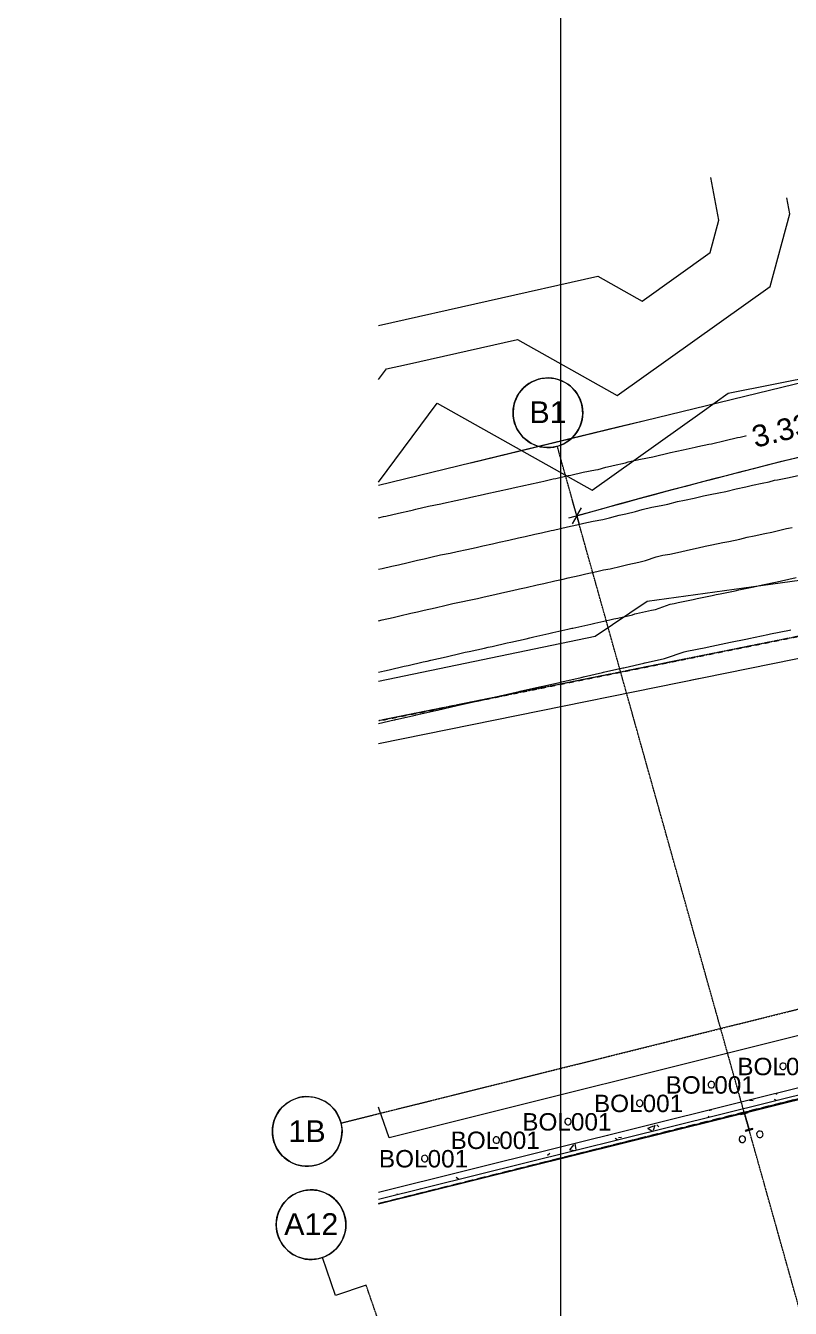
# Model space of a CAD drawing. Header units: millimetres. Extents: x -2612262 to -2065320, y 3717813 to 4283368.
# Drawn here: x -2360669 to -2343105, y 4027433 to 4056907 of the extents above; entities that cross this region are included whole.
import ezdxf

# ---------------------------------------------------------------- set-up
doc = ezdxf.new("R2010")
doc.units = ezdxf.units.MM
for name, pattern in [('AEC_Double Dash', [39, 15, -4, 6, -4, 6, -4]), ('Aligning Line', [3.2004, 1.6002, -1.6002]), ('BOUNDARY Tighter', [8, 4, -2, 0, -2]), ('Grid Line', [21, 12, -3, 3, -3]), ('Overhead', [4, 2.5, -1.5])]:
    doc.linetypes.add(name, pattern=pattern)
for name, color, linetype, lineweight in [('A-ANNO-DIMS', 211, 'Continuous', 5), ('A-ANNO-DIMS-200', 211, 'Continuous', 5), ('A-ANNO-KEYN', 231, 'Continuous', 5), ('A-DETL', 90, 'Continuous', 18), ('A-FLOR', 192, 'Continuous', 5), ('A-FLOR-OVHD', 1, 'Overhead', 13), ('A-WALL', 113, 'Continuous', 5), ('A-WALL-FNSH', 113, 'Continuous', 13), ('A-WALL-PATT', 111, 'Continuous', 13), ('C-PROP-LINE', 91, 'AEC_Double Dash', 13), ('C-TOPO', 7, 'Continuous', 5), ('C-TOPO-MAJR', 7, 'Continuous', 20), ('C-TOPO-MINR', 7, 'Continuous', 5), ('G-ANNO-REFR', 1, 'Aligning Line', 5), ('P-SANR-FIXT', 6, 'Continuous', 5), ('Q-SPCQ', 91, 'Continuous', 5), ('S-BEAM', 12, 'Continuous', 5), ('S-GRID', 1, 'Continuous', 5), ('S-GRID-IDEN', 1, 'Continuous', 5)]:
    doc.layers.add(name, color=color, linetype=linetype, lineweight=lineweight)
doc.styles.add('Arial', font='arial.ttf', dxfattribs={"height": 500})
doc.styles.add('Arial_2', font='arial.ttf', dxfattribs={"height": 400})
doc.dimstyles.new('2_5-Diagonal-_deg_-Decimal_O', dxfattribs={"dimscale": 304.8, "dimtxt": 510.1297, "dimasz": 0.984252, "dimexe": 0.656168, "dimexo": 0.0625, "dimgap": 0.984252, "dimtad": 1, "dimdec": 0, "dimzin": 0, "dimdsep": 46, "dimtxsty": 'Arial', "dimblk1": 'OBLIQUE', "dimblk2": 'OBLIQUE', "dimsah": 1, "dimcen": 0.09, "dimdle": 0.656168, "dimazin": 0, "dimtfac": 1, "dimtdec": 4, "dimtix": 1, "dimtmove": 0, "dimatfit": 3, "dimfxl": 3.28084, "dimfxlon": 1, "dimtvp": 1, "dimtfill": 1, "dimtolj": 1, "dimtzin": 0, "dimlwd": 15, "dimlwe": 15, "dimarcsym": 2})
picture_1 = doc.add_image_def('image1.jpg', size_in_pixel=(6528, 5638))

# ---------------------------------------------------------------- blocks, each defined once
blk = doc.blocks.new('Structural Framing 15 - Structural Framing 1-952687-GA - Part B')
at = {"layer": 'S-BEAM', "lineweight": 13}
for p, q in [((-2344074, 4031945), (-2344246, 4031897)), ((-2344246, 4031897), (-2344242, 4031885)), ((-2344242, 4031885), (-2344171, 4031905)), ((-2344157, 4031897), (-2344061, 4031553)), ((-2344053, 4031555), (-2344150, 4031899)), ((-2344142, 4031913), (-2344071, 4031933)), ((-2344071, 4031933), (-2344074, 4031945)), ((-2344069, 4031539), (-2344139, 4031519)), ((-2344139, 4031519), (-2344136, 4031506)), ((-2344136, 4031506), (-2343965, 4031554)), ((-2343968, 4031567), (-2344039, 4031547)), ((-2343965, 4031554), (-2343968, 4031567))]:
    blk.add_line(p, q, dxfattribs=at)
for centre, start, end in [((-2344168, 4031894), 15.6674, 105.6674), ((-2344139, 4031902), 105.6674, 195.6674), ((-2344072, 4031550), 285.6674, 15.6674), ((-2344042, 4031558), 195.6674, 285.6674)]:
    blk.add_arc(centre, 11.4, start, end, dxfattribs=at)
blk = doc.blocks.new('Downpipe - Straight - 01 - 150D-1306548-GA - Part B')
at = {"layer": 'P-SANR-FIXT'}
for start, end in [(0, 180), (360, 180), (180, 0), (180, 360)]:
    blk.add_arc((-40, 100), 75, start, end, dxfattribs=at)
blk = doc.blocks.new('Downpipe - Straight - 01 - 150D-1468595-GA - Part B')
at = {"layer": 'P-SANR-FIXT'}
for start, end in [(360, 180), (0, 180), (180, 360), (180, 0)]:
    blk.add_arc((-40, -100), 75, start, end, dxfattribs=at)
blk = doc.blocks.new('Bollard_Typical - 150mm Diameter - BOL001 _fixed_-1895789-GA - Part B')
at = {"layer": 'Q-SPCQ'}
for start, end in [(360, 180), (180, 0)]:
    blk.add_arc((1.2, -75), 75, start, end, dxfattribs=at)
blk = doc.blocks.new('Bollard_Typical - 150mm Diameter - BOL001 _fixed_-V39-GA - Part B')
at = {"layer": 'Q-SPCQ'}
for start, end in [(360, 180), (180, 0)]:
    blk.add_arc((1.2, -75), 75, start, end, dxfattribs=at)
blk = doc.blocks.new('Family - ___-240017-GA - Part B')
at = {"layer": 'C-PROP-LINE', "color": 20}
blk.add_line((-2260611, 4059444), (-2348376, 4041776), dxfattribs=at)
at = {"layer": 'C-PROP-LINE', "color": 21}
blk.add_line((-2348376, 4041776), (-2352563, 4040933), dxfattribs=at)
blk = doc.blocks.new('Grid - A1-203820-GA - Part B')
at = {"layer": 'S-GRID-IDEN'}
blk.add_circle((0, 0), 4, dxfattribs=at)
for start, end in [(360, 180), (180, 360)]:
    blk.add_arc((0, 0), 4, start, end, dxfattribs=at)
blk = doc.blocks.new('DIMBLOCK2-GA - Part B')
at = {"layer": 'A-ANNO-DIMS-200', "lineweight": 15}
for p, q in [((-2337980, 4048142), (-2338057, 4048493)), ((-2337980, 4048142), (-2337866, 4048320)), ((-2337980, 4048142), (-2338095, 4047963)), ((-2337980, 4048142), (-2337980, 4048142)), ((-2337980, 4048142), (-2337938, 4047946)), ((-2348008, 4045641), (-2348105, 4045988)), ((-2348008, 4045641), (-2348112, 4045457)), ((-2348008, 4045641), (-2347904, 4045826)), ((-2348008, 4045641), (-2347954, 4045449))]:
    blk.add_line(p, q, dxfattribs=at)
for start, end in [(102.26992, 105.7319), (102.33441, 105.66741)]:
    blk.add_arc((-2300024, 3874558), 177685, start, end, dxfattribs=at)
at = {"layer": 'A-ANNO-DIMS-200', "color": 0, "lineweight": 15, "insert": (-2344034, 4047688), "char_height": 500, "width": 1958.9, "attachment_point": 1, "rotation": 14.0009, "line_spacing_factor": 0.941778, "style": 'Arial', "bg_fill": 3, "box_fill_scale": 1.25, "bg_fill_color": 256, "bg_fill_true_color": 13158600, "bg_fill_transparency": 0}
blk.add_mtext('3.33°', dxfattribs=at)
blk = doc.blocks.new('_Oblique')
at = {"color": 0, "linetype": 'ByBlock', "lineweight": -2}
blk.add_line((-0.5, -0.5), (0.5, 0.5), dxfattribs=at)

msp = doc.modelspace()

# ---------------------------------------------------------------- hatches: boundary and pattern name
at = {"layer": 'A-WALL-PATT', "lineweight": 5}
h = msp.add_hatch(dxfattribs=at)
h.set_pattern_fill('FP_2', color=256, style=0, pattern_type=2)
h.set_pattern_definition([(50, (0, 0), (1457.47236, -127.5124), [152.4, -1676.4]), (355, (0, 0), (-281.9423, 1528.4541), [121.92, -1341.12]), (100.451, (121.5, -10.6), (1175.54118, 1400.9327), [129.52, -1424.721]), (46.184, (0, 406.4), (2168.6325, -336.3419), [228.6, -2514.6]), (96.636, (180.7, 378.4), (1899.2207, 1979.4208), [194.28, -2137.081]), (351.184, (0, 406.4), (1899.2401, 1979.4025), [182.88, -2011.68]), (21, (203.2, 304.8), (1212.9148, -818.1215), [152.4, -1676.4]), (326, (203.2, 304.8), (494.41695, 1473.50445), [121.92, -1341.12]), (71.451, (304.3, 236.6), (1707.33713, 655.36968), [129.52, -1424.721]), (37.5, (0, 0), (24.709387, 676.44024), [67.056, -1257.808, 67.056, -1294.384, -1346.2]), (37.5, (0, 0), (24.709387, 676.44024), [-2686.304, 67.056, -1279.144]), (7.5, (0, 0), (534.55775, 801.44425), [67.056, -709.168, 67.056, -1227.328, -513.08]), (7.5, (0, 0), (534.55775, 801.44425), [-2070.608, 67.056, -446.024]), (327.5, (-453.14, 0), (1084.727506, -45.831226), [67.056, -440.944, 67.056, -1517.904, -2103.12]), (327.5, (-453.14, 0), (1084.727506, -45.831226), [-2092.96, 67.056, -2036.064]), (317.5, (-656.3, 0), (1185.03465, 203.41354), [67.056, -593.344, 67.056, -985.52, -1493.52]), (317.5, (-656.3, 0), (1185.03465, 203.41354), [-1712.976, 67.056, -1426.464])])
h.paths.add_polyline_path([(-2352562.9, 4029938.2), (-2337261.4, 4033751.7), (-2337297.7, 4033897.3), (-2352562.9, 4030092.8), (-2352562.9, 4029944.6)])
h.paths.add_polyline_path([(-2335450.8, 4034203), (-2333112.3, 4034785.8), (-2333148.6, 4034931.3), (-2335487, 4034348.3), (-2335461.9, 4034247.5)])
h.paths.add_polyline_path([(-2330201.4, 4035511.3), (-2325695.1, 4036634.3), (-2325718.6, 4036783), (-2330237.6, 4035656.8)])
h = msp.add_hatch(dxfattribs=at)
h.set_pattern_fill('FP_1', color=256, style=0, pattern_type=2)
h.set_pattern_definition([(0, (0, 0), (812.8, 203.2), [67.056, -542.544, 67.056, -542.544, -3251.2]), (0, (0, 0), (812.8, 203.2), [-1219.2, 67.056, -1152.144, 67.056, -542.544, -1422.4]), (0, (0, 0), (812.8, 203.2), [-3048, 67.056, -339.344, 67.056, -948.944]), (120, (304.8, 101.6), (-582.376362, 602.305448), [67.056, -542.544, 67.056, -542.544, -3251.2]), (120, (304.8, 101.6), (-582.376362, 602.305448), [-1219.2, 67.056, -1152.144, 67.056, -542.544, -1422.4]), (120, (304.8, 101.6), (-582.376362, 602.305448), [-3048, 67.056, -339.344, 67.056, -948.944]), (240, (406.4, 508), (-230.423638, -805.505448), [67.056, -542.544, 67.056, -542.544, -3251.2]), (240, (406.4, 508), (-230.423638, -805.505448), [-1219.2, 67.056, -1152.144, 67.056, -542.544, -1422.4]), (240, (406.4, 508), (-230.423638, -805.505448), [-3048, 67.056, -339.344, 67.056, -948.944])])
h.paths.add_polyline_path([(-2352562.9, 4029831), (-2337236.3, 4033651), (-2337239.2, 4033662.4), (-2339793.5, 4033025.8), (-2352562.9, 4029843.4), (-2352562.9, 4029831.5)])
h.paths.add_polyline_path([(-2335425.6, 4034102.1), (-2333087.2, 4034684.9), (-2333090.1, 4034696.5), (-2335428.5, 4034113.7), (-2335426, 4034103.5)])
h.paths.add_polyline_path([(-2330176.2, 4035410.3), (-2325948.5, 4036464), (-2325950.4, 4036475.9), (-2330179.1, 4035422), (-2330177.1, 4035414)])

# ---------------------------------------------------------------- linework, layer by layer
at = {"layer": 'A-DETL', "lineweight": 15}
msp.add_line((-2348375.7, 4005272.3), (-2348375.7, 4063727.3), dxfattribs=at)
at = {"layer": 'A-DETL', "linetype": 'BOUNDARY Tighter', "lineweight": 25}
msp.add_line((-2260610.9, 4059443.9), (-2352562.9, 4040932.7), dxfattribs=at)
at = {"layer": 'A-FLOR'}
for p, q in [((-2352562.9, 4040410), (-2277851.4, 4055610.2)), ((-2327267, 4037609.6), (-2352320.1, 4031348.7)), ((-2352540.3, 4031988.2), (-2352562.9, 4032053.8)), ((-2352494.7, 4031855.7), (-2352540.3, 4031988.2)), ((-2352320.1, 4031348.7), (-2352494.7, 4031855.7))]:
    msp.add_line(p, q, dxfattribs=at)
at = {"layer": 'A-FLOR-OVHD'}
msp.add_line((-2352562.9, 4029845), (-2325683.7, 4036562.3), dxfattribs=at)
msp.add_line((-2352562.9, 4029845), (-2325683.7, 4036562.3), dxfattribs=at)
at = {"layer": 'A-WALL', "color": 250, "lineweight": 13}
for p, q in [((-2337297.7, 4033897.3), (-2352562.9, 4030092.8)), ((-2352562.9, 4029938.2), (-2337261.4, 4033751.7))]:
    msp.add_line(p, q, dxfattribs=at)
at = {"layer": 'A-WALL'}
msp.add_line((-2352562.9, 4029843.4), (-2337239.2, 4033662.4), dxfattribs=at)
at = {"layer": 'A-WALL-FNSH', "color": 7, "lineweight": 5}
msp.add_line((-2352562.9, 4029831), (-2337236.3, 4033650.8), dxfattribs=at)
at = {"layer": 'C-TOPO'}
for p, q in [((-2350439.9, 4046863.2), (-2328587.6, 4052188.8)), ((-2352562.9, 4046345.8), (-2347063.8, 4047686)), ((-2347063.8, 4047686), (-2346419.1, 4047843.1)), ((-2345398.1, 4041867.7), (-2345366.8, 4041874.1)), ((-2345366.8, 4041874.1), (-2345215.8, 4041904.8))]:
    msp.add_line(p, q, dxfattribs=at)
at = {"layer": 'C-TOPO-MAJR', "color": 8, "lineweight": 15}
for p, q in [((-2344745.9, 4052434.1), (-2344931.3, 4053417)), ((-2344945.1, 4051693.1), (-2344745.9, 4052434.1)), ((-2346508.1, 4050578.8), (-2344945.1, 4051693.1)), ((-2347524.3, 4051151.1), (-2346508.1, 4050578.8)), ((-2343401.1, 4046471.8), (-2343286.5, 4046497.5)), ((-2343286.5, 4046497.5), (-2343128.9, 4046526.9)), ((-2343128.9, 4046526.9), (-2342822.1, 4046595.8)), ((-2344745.5, 4046171.5), (-2344589.7, 4046204)), ((-2344589.7, 4046204), (-2344345.9, 4046263.7)), ((-2344345.9, 4046263.7), (-2344127.1, 4046312.7)), ((-2344127.1, 4046312.7), (-2343970.6, 4046344.6)), ((-2343970.6, 4046344.6), (-2343750.9, 4046393.7)), ((-2343750.9, 4046393.7), (-2343593.9, 4046428.5)), ((-2343593.9, 4046428.5), (-2343467.3, 4046460.5)), ((-2343467.3, 4046460.5), (-2343401.1, 4046471.8)), ((-2346069.4, 4045883.4), (-2345914.6, 4045915)), ((-2345914.6, 4045915), (-2345693.5, 4045971.9)), ((-2345693.5, 4045971.9), (-2345538.4, 4046003.5)), ((-2345538.4, 4046003.5), (-2345314.8, 4046052.8)), ((-2345314.8, 4046052.8), (-2345098.2, 4046101.7)), ((-2345098.2, 4046101.7), (-2344942.6, 4046132.7)), ((-2344942.6, 4046132.7), (-2344745.5, 4046171.5)), ((-2347411.9, 4045562.6), (-2347257.9, 4045598)), ((-2347257.9, 4045598), (-2347120.9, 4045637.1)), ((-2347120.9, 4045637.1), (-2347037.8, 4045655.6)), ((-2347037.8, 4045655.6), (-2346881, 4045691)), ((-2346881, 4045691), (-2346660.6, 4045740.1)), ((-2346660.6, 4045740.1), (-2346510.6, 4045792.5)), ((-2346510.6, 4045792.5), (-2346289.1, 4045842)), ((-2346289.1, 4045842), (-2346069.4, 4045883.4)), ((-2348381.7, 4045353.3), (-2348225.2, 4045388.9)), ((-2348225.2, 4045388.9), (-2348006.1, 4045437.8)), ((-2348006.1, 4045437.8), (-2347850.1, 4045473.3)), ((-2347850.1, 4045473.3), (-2347630.5, 4045522.3)), ((-2347630.5, 4045522.3), (-2347411.9, 4045562.6))]:
    msp.add_line(p, q, dxfattribs=at)
at = {"layer": 'C-TOPO-MAJR', "color": 9, "lineweight": 15}
for p, q in [((-2352562.9, 4050019.5), (-2347524.3, 4051151.1)), ((-2348819.5, 4045255.6), (-2348600.5, 4045304.5)), ((-2348600.5, 4045304.5), (-2348546.1, 4045316.6)), ((-2348546.1, 4045316.6), (-2348381.7, 4045353.3)), ((-2350166, 4044954.3), (-2349945.9, 4045002.7)), ((-2349945.9, 4045002.7), (-2349789.9, 4045038.2)), ((-2349789.9, 4045038.2), (-2349570.4, 4045086.7)), ((-2349570.4, 4045086.7), (-2349351.6, 4045135.5)), ((-2349351.6, 4045135.5), (-2349194.9, 4045171.1)), ((-2349194.9, 4045171.1), (-2348976, 4045220)), ((-2348976, 4045220), (-2348819.5, 4045255.6)), ((-2351359.5, 4044690.9), (-2351137.1, 4044745.8)), ((-2351137.1, 4044745.8), (-2350916.1, 4044787.2)), ((-2350916.1, 4044787.2), (-2350759.2, 4044822.4)), ((-2350759.2, 4044822.4), (-2350538.3, 4044870.3)), ((-2350538.3, 4044870.3), (-2350319.4, 4044918.7)), ((-2350319.4, 4044918.7), (-2350166, 4044954.3)), ((-2352562.9, 4044416.1), (-2352481.2, 4044434.8)), ((-2352481.2, 4044434.8), (-2352261, 4044485.8)), ((-2352261, 4044485.8), (-2352106.9, 4044520.9)), ((-2352106.9, 4044520.9), (-2351886.3, 4044571)), ((-2351886.3, 4044571), (-2351665.3, 4044621.2)), ((-2351665.3, 4044621.2), (-2351512.1, 4044656.1)), ((-2351512.1, 4044656.1), (-2351359.5, 4044690.9))]:
    msp.add_line(p, q, dxfattribs=at)
at = {"layer": 'C-TOPO-MINR', "color": 253}
for p, q in [((-2343117.7, 4052579.5), (-2343187.2, 4052948.1)), ((-2343565.9, 4050912.1), (-2343117.7, 4052579.5)), ((-2347082.6, 4048405.1), (-2343565.9, 4050912.1)), ((-2349369, 4049692.6), (-2347082.6, 4048405.1)), ((-2344531.2, 4048459.8), (-2341816.6, 4049000.8)), ((-2345127.1, 4048035), (-2344531.2, 4048459.8)), ((-2343445.5, 4047631.7), (-2343051.3, 4047720.3)), ((-2344911.6, 4047300.7), (-2344598.3, 4047377.4)), ((-2344598.3, 4047377.4), (-2344317.1, 4047440.3)), ((-2344317.1, 4047440.3), (-2344253.1, 4047453.3)), ((-2344253.1, 4047453.3), (-2343970.7, 4047516.5)), ((-2343970.7, 4047516.5), (-2343906.1, 4047530.8)), ((-2343906.1, 4047530.8), (-2343743.4, 4047572)), ((-2343743.4, 4047572), (-2343658.3, 4047586.5)), ((-2343658.3, 4047586.5), (-2343511, 4047619.5)), ((-2343511, 4047619.5), (-2343445.5, 4047631.7)), ((-2346203, 4047013), (-2345918.9, 4047086.2)), ((-2345918.9, 4047086.2), (-2345856.7, 4047098.8)), ((-2345856.7, 4047098.8), (-2345569.2, 4047162.2)), ((-2345569.2, 4047162.2), (-2345291, 4047225.1)), ((-2345291, 4047225.1), (-2345228.1, 4047237.6)), ((-2345228.1, 4047237.6), (-2344974.8, 4047287.5)), ((-2344974.8, 4047287.5), (-2344911.6, 4047300.7)), ((-2347344.9, 4046761.5), (-2347237.7, 4046785.4)), ((-2347237.7, 4046785.4), (-2347175.7, 4046799.4)), ((-2347175.7, 4046799.4), (-2346891.4, 4046862.8)), ((-2346891.4, 4046862.8), (-2346831.9, 4046883.6)), ((-2346831.9, 4046883.6), (-2346547.2, 4046947.1)), ((-2346547.2, 4046947.1), (-2346264.9, 4047000.4)), ((-2346264.9, 4047000.4), (-2346203, 4047013)), ((-2348493.7, 4046504.5), (-2348210.5, 4046567.7)), ((-2348210.5, 4046567.7), (-2348148.7, 4046581.8)), ((-2348148.7, 4046581.8), (-2347865.1, 4046645)), ((-2347865.1, 4046645), (-2347582.6, 4046697.1)), ((-2347582.6, 4046697.1), (-2347521.7, 4046711.1)), ((-2347521.7, 4046711.1), (-2347344.9, 4046761.5)), ((-2343531, 4045270.9), (-2343281.8, 4045326.1)), ((-2343281.8, 4045326.1), (-2343191.3, 4045349.1)), ((-2343191.3, 4045349.1), (-2343143.9, 4045357.1)), ((-2343143.9, 4045357.1), (-2343062, 4045375.5)), ((-2344905.5, 4044978.4), (-2344657.2, 4045027.8)), ((-2344657.2, 4045027.8), (-2344516.3, 4045055.6)), ((-2344516.3, 4045055.6), (-2344267.8, 4045107.4)), ((-2344267.8, 4045107.4), (-2344093.5, 4045150.1)), ((-2344093.5, 4045150.1), (-2343937.1, 4045185.1)), ((-2343937.1, 4045185.1), (-2343688.1, 4045235.8)), ((-2343688.1, 4045235.8), (-2343531, 4045270.9)), ((-2346189.3, 4044701.5), (-2346031, 4044736.8)), ((-2346031, 4044736.8), (-2345873.9, 4044766.4)), ((-2345873.9, 4044766.4), (-2345626.1, 4044816.9)), ((-2345626.1, 4044816.9), (-2345468.1, 4044857.6)), ((-2345468.1, 4044857.6), (-2345220.2, 4044908.2)), ((-2345220.2, 4044908.2), (-2345060.3, 4044943.4)), ((-2345060.3, 4044943.4), (-2344905.5, 4044978.4)), ((-2347396, 4044399.6), (-2347241.1, 4044428.1)), ((-2347241.1, 4044428.1), (-2346994, 4044485)), ((-2346994, 4044485), (-2346896.9, 4044512.7)), ((-2346896.9, 4044512.7), (-2346838, 4044525.8)), ((-2346838, 4044525.8), (-2346586.3, 4044582.6)), ((-2346586.3, 4044582.6), (-2346429.8, 4044617.5)), ((-2346429.8, 4044617.5), (-2346189.3, 4044701.5)), ((-2348362.1, 4044181.7), (-2348323.7, 4044190.3)), ((-2348323.7, 4044190.3), (-2348207.5, 4044216.2)), ((-2348207.5, 4044216.2), (-2347956.7, 4044273.3)), ((-2347956.7, 4044273.3), (-2347801.6, 4044307.9)), ((-2347801.6, 4044307.9), (-2347551.5, 4044364.9)), ((-2347551.5, 4044364.9), (-2347396, 4044399.6)), ((-2343747.1, 4044057.4), (-2343405.6, 4044127)), ((-2343405.6, 4044127), (-2343311.2, 4044148.2)), ((-2343311.2, 4044148.2), (-2342969.6, 4044223.8)), ((-2344901.9, 4043812.8), (-2344805.8, 4043834)), ((-2344805.8, 4043834), (-2344712.7, 4043855)), ((-2344712.7, 4043855), (-2344371.7, 4043922.9)), ((-2344371.7, 4043922.9), (-2344287, 4043939.6)), ((-2344287, 4043939.6), (-2343945.9, 4044010.8)), ((-2343945.9, 4044010.8), (-2343841.1, 4044036.4)), ((-2343841.1, 4044036.4), (-2343747.1, 4044057.4)), ((-2346199, 4043494.8), (-2345868, 4043610.4)), ((-2345868, 4043610.4), (-2345772.8, 4043631.7)), ((-2345772.8, 4043631.7), (-2345678.4, 4043649.5)), ((-2345678.4, 4043649.5), (-2345337.7, 4043718.9)), ((-2345337.7, 4043718.9), (-2345242.7, 4043743.4)), ((-2345242.7, 4043743.4), (-2344901.9, 4043812.8)), ((-2347597.2, 4043178), (-2347252.9, 4043256.4)), ((-2347252.9, 4043256.4), (-2347161.4, 4043276.9)), ((-2347161.4, 4043276.9), (-2347070.3, 4043293.7)), ((-2347070.3, 4043293.7), (-2346730.2, 4043371.9)), ((-2346730.2, 4043371.9), (-2346672.8, 4043388.3)), ((-2346672.8, 4043388.3), (-2346638.1, 4043396)), ((-2346638.1, 4043396), (-2346291.6, 4043474.1)), ((-2346291.6, 4043474.1), (-2346199, 4043494.8)), ((-2348214.3, 4043038.7), (-2348123.8, 4043058.9)), ((-2348123.8, 4043058.9), (-2348101.3, 4043063.9)), ((-2348101.3, 4043063.9), (-2348033.3, 4043079.1)), ((-2348033.3, 4043079.1), (-2347688.1, 4043157.7)), ((-2347688.1, 4043157.7), (-2347597.2, 4043178)), ((-2343557.1, 4042929.8), (-2343123.2, 4043018.3)), ((-2343123.2, 4043018.3), (-2343091.4, 4043025.4)), ((-2345017.3, 4042629.1), (-2344583.7, 4042717.5)), ((-2344583.7, 4042717.5), (-2344551.3, 4042724.6)), ((-2344551.3, 4042724.6), (-2344520, 4042731.7)), ((-2344520, 4042731.7), (-2344086.2, 4042818)), ((-2344086.2, 4042818), (-2344057.7, 4042823.6)), ((-2344057.7, 4042823.6), (-2343623.9, 4042914.1)), ((-2343623.9, 4042914.1), (-2343588.7, 4042922.8)), ((-2343588.7, 4042922.8), (-2343557.1, 4042929.8)), ((-2346438.2, 4042266.2), (-2345996.9, 4042365.7)), ((-2345996.9, 4042365.7), (-2345968.2, 4042372.1)), ((-2345968.2, 4042372.1), (-2345546.8, 4042519.4)), ((-2345546.8, 4042519.4), (-2345514.7, 4042526.5)), ((-2345514.7, 4042526.5), (-2345482.9, 4042532.5)), ((-2345482.9, 4042532.5), (-2345049.3, 4042620.9)), ((-2345049.3, 4042620.9), (-2345017.3, 4042629.1)), ((-2347392.7, 4042048.1), (-2346954.4, 4042148)), ((-2346954.4, 4042148), (-2346926.9, 4042154.1)), ((-2346926.9, 4042154.1), (-2346899.5, 4042159.2)), ((-2346899.5, 4042159.2), (-2346466.3, 4042258.9)), ((-2346466.3, 4042258.9), (-2346448.8, 4042263.9)), ((-2346448.8, 4042263.9), (-2346438.2, 4042266.2)), ((-2348375.7, 4041824.7), (-2348351.7, 4041830)), ((-2348351.7, 4041830), (-2347911.7, 4041930.3)), ((-2347911.7, 4041930.3), (-2347885.4, 4041936.2)), ((-2347885.4, 4041936.2), (-2347878.9, 4041937.6)), ((-2347878.9, 4041937.6), (-2347859.1, 4041942)), ((-2347859.1, 4041942), (-2347419.6, 4042042.1)), ((-2347419.6, 4042042.1), (-2347392.7, 4042048.1))]:
    msp.add_line(p, q, dxfattribs=at)
at = {"layer": 'C-TOPO-MINR', "color": 254}
for p, q in [((-2351918.4, 4049120.1), (-2349369, 4049692.6)), ((-2352562.9, 4048778), (-2352381.9, 4049021.3)), ((-2352381.9, 4049021.3), (-2351918.4, 4049120.1)), ((-2352562.9, 4046420.5), (-2351213.8, 4048234.1)), ((-2351213.8, 4048234.1), (-2347657.2, 4046231.3)), ((-2347657.2, 4046231.3), (-2345128.2, 4048034.2)), ((-2348768.5, 4046442.9), (-2348555.9, 4046490.3)), ((-2348555.9, 4046490.3), (-2348493.7, 4046504.5)), ((-2350096.8, 4046146.8), (-2349812.6, 4046209.5)), ((-2349812.6, 4046209.5), (-2349529.3, 4046272.7)), ((-2349529.3, 4046272.7), (-2349467.4, 4046286.8)), ((-2349467.4, 4046286.8), (-2349184.1, 4046350)), ((-2349184.1, 4046350), (-2349122.1, 4046364.1)), ((-2349122.1, 4046364.1), (-2348838.8, 4046427.3)), ((-2348838.8, 4046427.3), (-2348768.5, 4046442.9)), ((-2351418.4, 4045864.5), (-2351131.7, 4045918.2)), ((-2351131.7, 4045918.2), (-2351072.5, 4045931.5)), ((-2351072.5, 4045931.5), (-2350786.1, 4045993.7)), ((-2350786.1, 4045993.7), (-2350502.2, 4046056.4)), ((-2350502.2, 4046056.4), (-2350442.9, 4046070.2)), ((-2350442.9, 4046070.2), (-2350157.7, 4046132.9)), ((-2350157.7, 4046132.9), (-2350096.8, 4046146.8)), ((-2352562.9, 4045598.2), (-2352449.2, 4045624.6)), ((-2352449.2, 4045624.6), (-2352392.4, 4045637.5)), ((-2352392.4, 4045637.5), (-2352105.7, 4045702.6)), ((-2352105.7, 4045702.6), (-2351818.5, 4045767.9)), ((-2351818.5, 4045767.9), (-2351762.7, 4045780.6)), ((-2351762.7, 4045780.6), (-2351707, 4045793.3)), ((-2351707, 4045793.3), (-2351418.4, 4045864.5)), ((-2348767.9, 4044090), (-2348516.9, 4044147.2)), ((-2348516.9, 4044147.2), (-2348362.1, 4044181.7)), ((-2343731.1, 4044050.2), (-2342441, 4044232)), ((-2350136.6, 4043781), (-2349889.1, 4043838.4)), ((-2349889.1, 4043838.4), (-2349734.2, 4043872.4)), ((-2349734.2, 4043872.4), (-2349482.9, 4043929.7)), ((-2349482.9, 4043929.7), (-2349328.2, 4043963.8)), ((-2349328.2, 4043963.8), (-2349173.9, 4043998.2)), ((-2349173.9, 4043998.2), (-2348922.4, 4044055.5)), ((-2348922.4, 4044055.5), (-2348767.9, 4044090)), ((-2346396.7, 4043686.6), (-2343731.1, 4044050.2)), ((-2351512, 4043474.6), (-2351261.5, 4043531.7)), ((-2351261.5, 4043531.7), (-2351012, 4043588.5)), ((-2351012, 4043588.5), (-2350855.8, 4043627.1)), ((-2350855.8, 4043627.1), (-2350700.5, 4043656.2)), ((-2350700.5, 4043656.2), (-2350445.9, 4043713.3)), ((-2350445.9, 4043713.3), (-2350290.6, 4043747)), ((-2350290.6, 4043747), (-2350136.6, 4043781)), ((-2347586.6, 4042876.2), (-2346396.7, 4043686.6)), ((-2352562.9, 4043234.4), (-2352479.1, 4043253.8)), ((-2352479.1, 4043253.8), (-2352226.9, 4043311.3)), ((-2352226.9, 4043311.3), (-2352072.8, 4043347)), ((-2352072.8, 4043347), (-2351821.5, 4043404.3)), ((-2351821.5, 4043404.3), (-2351666.9, 4043439.4)), ((-2351666.9, 4043439.4), (-2351512, 4043474.6)), ((-2348996.3, 4042861), (-2348650, 4042939.9)), ((-2348650, 4042939.9), (-2348559.8, 4042960)), ((-2348559.8, 4042960), (-2348214.3, 4043038.7)), ((-2350042.8, 4042623.7), (-2349953.8, 4042643.4)), ((-2349953.8, 4042643.4), (-2349612.3, 4042722.4)), ((-2349612.3, 4042722.4), (-2349522.4, 4042742.2)), ((-2349522.4, 4042742.2), (-2349176, 4042821.1)), ((-2349176, 4042821.1), (-2349086, 4042841)), ((-2349086, 4042841), (-2348996.3, 4042861)), ((-2351358.8, 4042327.9), (-2351010.9, 4042407.2)), ((-2351010.9, 4042407.2), (-2350664.5, 4042486.1)), ((-2350664.5, 4042486.1), (-2350574.5, 4042508.4)), ((-2350574.5, 4042508.4), (-2350485, 4042525.1)), ((-2350485, 4042525.1), (-2350132.6, 4042604.2)), ((-2350132.6, 4042604.2), (-2350042.8, 4042623.7)), ((-2352562.9, 4042053.5), (-2352496.8, 4042068.6)), ((-2352496.8, 4042068.6), (-2352427.2, 4042083.8)), ((-2352427.2, 4042083.8), (-2352322.2, 4042108.1)), ((-2352322.2, 4042108.1), (-2351972.6, 4042187.8)), ((-2351972.6, 4042187.8), (-2351884.5, 4042208.2)), ((-2351884.5, 4042208.2), (-2351536, 4042287.6)), ((-2351536, 4042287.6), (-2351447.5, 4042307.8)), ((-2351447.5, 4042307.8), (-2351358.8, 4042327.9)), ((-2348818.6, 4041723.8), (-2348377.5, 4041824.3)), ((-2350269.4, 4041394.1), (-2349819.3, 4041495.1)), ((-2349819.3, 4041495.1), (-2349795, 4041500.3)), ((-2349795, 4041500.3), (-2349770.9, 4041505.7)), ((-2349770.9, 4041505.7), (-2349335.4, 4041606.5)), ((-2349335.4, 4041606.5), (-2349310.6, 4041612)), ((-2349310.6, 4041612), (-2348869.1, 4041712.6)), ((-2348869.1, 4041712.6), (-2348843.8, 4041718.2)), ((-2348843.8, 4041718.2), (-2348818.6, 4041723.8)), ((-2351696.3, 4041069.4), (-2351250.6, 4041171)), ((-2351250.6, 4041171), (-2351228.1, 4041176.1)), ((-2351228.1, 4041176.1), (-2351205.5, 4041181.3)), ((-2351205.5, 4041181.3), (-2350760.4, 4041282.7)), ((-2350760.4, 4041282.7), (-2350317, 4041383.8)), ((-2350317, 4041383.8), (-2350293.1, 4041389.7)), ((-2350293.1, 4041389.7), (-2350269.4, 4041394.1)), ((-2352562.9, 4040871.9), (-2352207.7, 4040952.8)), ((-2352207.7, 4040952.8), (-2352190.8, 4040956.5)), ((-2352190.8, 4040956.5), (-2352165.2, 4040962.5)), ((-2352165.2, 4040962.5), (-2351718.2, 4041064.3)), ((-2351718.2, 4041064.3), (-2351696.3, 4041069.4))]:
    msp.add_line(p, q, dxfattribs=at)
at = {"layer": 'C-TOPO-MINR', "color": 10}
msp.add_line((-2352562.9, 4041846.1), (-2347586.6, 4042876.2), dxfattribs=at)
at = {"layer": 'S-GRID', "linetype": 'Grid Line'}
for p, q in [((-2326013.4, 3967221.7), (-2348456.9, 4047241.6)), ((-2353425.6, 4031691.6), (-2325942.5, 4038540.6)), ((-2331918.6, 3967185.4), (-2352848.7, 4027969.3))]:
    msp.add_line(p, q, dxfattribs=at)
at = {"layer": 'S-GRID'}
for p, q in [((-2353552.8, 4027726.9), (-2353853.3, 4028599.8)), ((-2352848.7, 4027969.3), (-2353552.8, 4027726.9))]:
    msp.add_line(p, q, dxfattribs=at)

# ---------------------------------------------------------------- block references
at = {"layer": 'C-PROP-LINE', "color": 20}
msp.add_blockref('Family - ___-240017-GA - Part B', (0, 0), dxfattribs=at)
at = {"layer": 'P-SANR-FIXT'}
for name, p, rotation in [('Downpipe - Straight - 01 - 150D-1306548-GA - Part B', (-2343739.6, 4031347.4), 15.6704071202357), ('Downpipe - Straight - 01 - 150D-1468595-GA - Part B', (-2344220.6, 4031212.5), 195.6704071202747)]:
    msp.add_blockref(name, p, dxfattribs=dict(at, rotation=rotation))
at = {"layer": 'Q-SPCQ', "rotation": 14.44475166208499}
for name, p in [('Bollard_Typical - 150mm Diameter - BOL001 _fixed_-1895789-GA - Part B', (-2343291.1, 4033067.2)), ('Bollard_Typical - 150mm Diameter - BOL001 _fixed_-1895789-GA - Part B', (-2344937.4, 4032643.4)), ('Bollard_Typical - 150mm Diameter - BOL001 _fixed_-1895789-GA - Part B', (-2346583.7, 4032219.5)), ('Bollard_Typical - 150mm Diameter - BOL001 _fixed_-1895789-GA - Part B', (-2348230, 4031795.6)), ('Bollard_Typical - 150mm Diameter - BOL001 _fixed_-V39-GA - Part B', (-2349876.4, 4031371.8)), ('Bollard_Typical - 150mm Diameter - BOL001 _fixed_-V39-GA - Part B', (-2351522.7, 4030947.9))]:
    msp.add_blockref(name, p, dxfattribs=at)
at = {"layer": 'S-BEAM'}
msp.add_blockref('Structural Framing 15 - Structural Framing 1-952687-GA - Part B', (0, 0), dxfattribs=at)
at = {"layer": 'S-GRID-IDEN', "xscale": 199.9999999999999, "yscale": 199.9999999999999, "zscale": 199.9999999999999}
for p, rotation in [((-2348672.9, 4048011.8), 15.6674071202152), ((-2354201.9, 4031498.2), 283.9934690902126), ((-2354113.8, 4029356.2), 19.00040712021553)]:
    msp.add_blockref('Grid - A1-203820-GA - Part B', p, dxfattribs=dict(at, rotation=rotation))

# ---------------------------------------------------------------- texts
at = {"layer": 'A-ANNO-KEYN', "char_height": 400, "width": 2533.332, "attachment_point": 1, "style": 'Arial_2'}
for insert in [(-2350908.8, 4031494.9), (-2352555.1, 4031071.1)]:
    msp.add_mtext('BOL001', dxfattribs=dict(at, insert=insert))
at = {"layer": 'S-GRID-IDEN', "char_height": 500, "attachment_point": 1, "style": 'Arial'}
for s, insert, width in [('B1', (-2349097.2, 4048274.2), 1026.16), ('1B', (-2354631.7, 4031754.4), 1026.16), ('A12', (-2354730.1, 4029618.9), 1491.139)]:
    msp.add_mtext(s, dxfattribs=dict(at, insert=insert, width=width))

# ---------------------------------------------------------------- pictures from other files: only their frames are drawn
at = {"layer": 'G-ANNO-REFR'}
image = msp.add_image(picture_1, insert=(-2382054.9, 4283368.1), size_in_units=(433000, 373966.6), rotation=-122.11743, dxfattribs=at)
image.dxf.flags = 15

# ---------------------------------------------------------------- next in the draw order: dimensions: what is measured, and where the dimension line sits
at = {"layer": 'A-ANNO-DIMS', "lineweight": 15}
dim = msp.add_angular_dim_3p(base=(-2341338.9, 4047373.3), center=(-2300023.8, 3874558.4), p1=(-2338057.2, 4048493.2), p2=(-2348105.2, 4045987.8), dimstyle='2_5-Diagonal-_deg_-Decimal_O', override={"dimpost": '<>', "dimfxl": 10355.71416}, dxfattribs=at)
dim.commit()
dim.dimension.update_dxf_attribs({"geometry": 'DIMBLOCK2-GA - Part B', "text_midpoint": (-2343146.8, 4047503.6)})

# ---------------------------------------------------------------- next in the draw order: texts
at = {"layer": 'A-ANNO-KEYN', "char_height": 400, "width": 2533.332, "attachment_point": 1, "style": 'Arial_2'}
for insert in [(-2344323.5, 4033190.4), (-2345969.8, 4032766.6), (-2347616.1, 4032342.7), (-2349262.5, 4031918.8)]:
    msp.add_mtext('BOL001', dxfattribs=dict(at, insert=insert))

doc.saveas('drawing.dxf')
